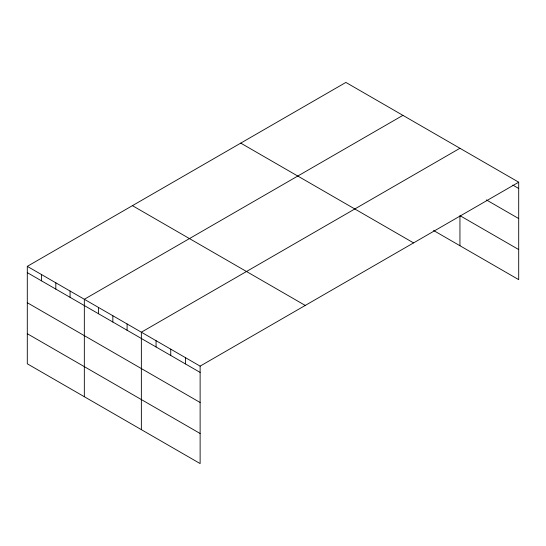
<?xml version="1.0" encoding="UTF-8"?>
<svg xmlns="http://www.w3.org/2000/svg" width="546" height="546" viewBox="0 0 546 546"><rect width="100%" height="100%" fill="white"/><g stroke="black" fill="none" stroke-linecap="round" stroke-linejoin="round"><path stroke-width="0.82" d="M433.565 230.494L518.7 279.648L518.7 182.2L345.877 82.426L27.3 266.352L27.3 363.8L200.123 463.574L200.123 366.127L27.3 266.352M402.907 115.349L84.33 299.283L84.33 396.724M459.944 148.273L141.359 332.207L141.359 429.654M200.123 366.127L518.7 182.2M512.824 185.094L518.7 188.486M486.384 199.911L518.7 218.571M518.7 249.563L459.944 215.636L459.944 245.72M240.745 143.12L413.568 242.895M132.432 205.658L305.255 305.432M27.3 272.638L200.123 372.413M27.3 302.723L200.123 402.498M27.3 333.715L200.123 433.497M185.428 357.65L185.428 363.936M170.741 349.167L170.741 355.453M156.054 340.69L156.054 346.969M127.102 323.976L127.102 330.262M112.845 315.745L112.845 322.024M98.587 307.514L98.587 313.793M70.072 291.045L70.072 297.331M55.815 282.814L55.815 289.1M41.557 274.583L41.557 280.869"/></g></svg>
